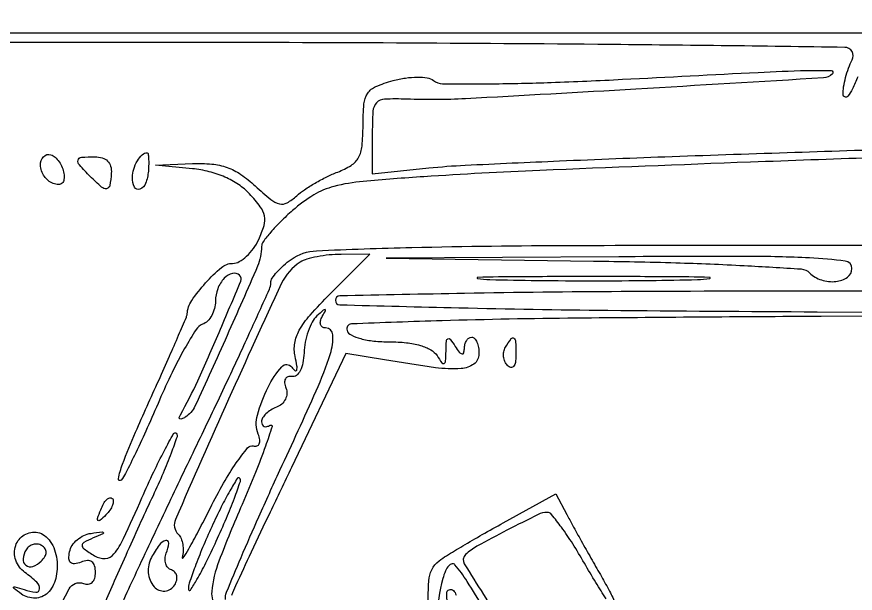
# Model space of a CAD drawing. Extents: x 0 to 960, y 2 to 508.
# Drawn here: x 374.5 to 465.4, y 348.2 to 410.8 of the extents above; entities that cross this region are included whole.
import ezdxf

# ---------------------------------------------------------------- set-up
doc = ezdxf.new("R2010")
doc.units = 0
doc.header["$MEASUREMENT"] = 0
doc.layers.get('0').update_dxf_attribs({"linetype": 'CONTINUOUS'})

msp = doc.modelspace()

# ---------------------------------------------------------------- linework, layer by layer
for points in [[(950.435205, 17.497208, 0.000014), (841.980241, 17.749425, 0.000448), (702.642048, 17.944951, 0.000127), (485.936462, 18), (20.872924, 18)], [(35, 483), (493.25, 483.195646, 0.000139), (665.793784, 483.317409, 0.000275), (802.789062, 483.527716, 0.00022)], [(528.327407, 270.897244, 0.00005), (624.844188, 271.243001, 0.000026), (722.113458, 271.606143, 0.197976)], [(465.658482, 404.25, -0.016422), (465.053505, 402.916913, -0.058659), (464.544287, 402.13294, -0.319983), (464.239157, 402.052361, -0.304205), (464.051528, 402.315741, -0.046599), (464.105656, 403.150413, -0.024665), (464.319222, 404.166297, -0.024324), (464.642462, 405.192435, -0.034412), (465.035184, 406.065741, 0.561836), (464.229032, 407.434168, 0.00145), (437.445228, 407.748976, 0.002095), (390.897861, 407.965973, 0.000118), (246.535184, 408)], [(615.383203, 80.000173, -0.000023), (732.426715, 80.015952, -0.001336)], [(480.212738, 395.891819, 0.001239), (454.004922, 394.981091, 0.001142), (431.170424, 394.078727, 0.005969), (418.606483, 393.403153, 0.005739), (412.008958, 392.89324, 0.040776), (408.849465, 392.350505, 0.073675), (406.652271, 391.424888, 0.043713), (404.356483, 389.739847, 0.015182), (403.070993, 388.540139, 0.020361), (401.985967, 387.372694, 0.017962), (401.176361, 386.355373, 0.160422), (401, 385.81984, -0.101888), (400.565545, 383.709956, -0.003718), (397.258393, 376.174913, -0.00282), (393.781475, 368.526434, -0.147281), (392.718444, 367.325989, -0.037338), (392.351383, 367.13539, -0.224504), (392.142209, 367.143215, -0.351651), (392.076319, 367.292592, -0.062932), (392.199611, 367.595492, 0.019931), (394.082512, 371.280313, 0.007751), (396.401608, 376.514953, 0.001883), (398.74327, 382.088062, 0.303704), (398.619154, 382.71418, 0.26677), (397.84136, 382.924425, 0.141477), (396.956577, 382.395879, 0.097293), (396.247693, 381.258247, 0.091069), (396, 379.909598, -0.065212), (395.895998, 379.11558, -0.061805), (395.590554, 378.359494, -0.06641), (395.139269, 377.753388, -0.108359), (394.606141, 377.402357, 0.160175), (393.902961, 376.828986, 0.013053), (392.658878, 374.767503, 0.016495), (391.291594, 372.16595, 0.011922), (389.934495, 369.183741, -0.004733), (388.614037, 366.167766, -0.006364), (387.357748, 363.463349, -0.004498), (386.258781, 361.226116, -0.065688), (385.765443, 360.5, -0.762854), (385.477472, 360.642863, -0.04191), (385.928133, 362.228859, -0.01303), (387.344341, 365.706928, -0.003239), (389.846408, 371.321532, 0.002128), (391.017727, 373.934335, 0.003239), (392.010697, 376.214567, 0.001197), (392.84725, 378.183136, 0.081648), (392.931851, 378.534155, -0.130964), (393.428533, 379.965446, -0.034776), (394.931059, 381.885584, -0.033196), (396.65399, 383.559336, -0.176752), (397.86501, 384.007802, 0.12809), (398.578365, 384.197237, 0.056778), (399.372603, 384.773644, 0.050968), (400.120556, 385.613261, 0.047873), (400.701298, 386.603969, 0.037236), (401.264979, 388.101094, 0.122032), (401.309873, 389.149585, 0.110948), (400.859669, 390.154843, 0.028052), (399.701298, 391.535297, 0.056019), (398.50954, 392.548596, 0.044341), (397.027608, 393.366082, 0.041803), (395.331018, 393.95084, 0.037638), (393.5, 394.271027), (389.5, 394.663794), (393.510218, 394.831897, -0.033556), (395.60789, 394.779039, -0.062679), (397.264161, 394.413053, -0.064267), (398.750862, 393.655936, -0.037088), (400.32272, 392.401576, 0.015022), (402.007987, 390.930539, 0.113941), (402.94661, 390.4647, 0.188448), (403.767707, 390.579362, 0.056131), (404.814332, 391.331973, -0.035286), (405.656946, 391.992736, -0.017229), (406.814695, 392.718628, -0.016997), (408.076042, 393.393977, -0.023571), (409.25183, 393.905646, 0.048402), (410.718423, 394.632357, 0.12944), (411.512708, 395.473809, 0.101669), (411.895821, 396.727927, 0.023464), (412, 398.946657, -0.021658), (412.10179, 401.295506, -0.125945), (412.508462, 402.455516, -0.147316), (413.390774, 403.184477, -0.033299), (415.25, 403.824238, -0.029285), (416.611743, 404.109195, -0.036759), (417.897377, 404.204822, -0.041061), (418.968209, 404.117553, -0.124632), (419.632901, 403.827569, 0.164657), (420.616788, 403.487289, 0.003326), (425.947208, 403.487615, 0.007235), (432.390794, 403.624121, 0.004186), (440.132901, 403.965177, -0.000435), (454.825601, 404.722903, -0.006219), (460.066652, 404.923297, -0.013425), (462.738464, 404.92044, -0.65813), (462.885157, 404.551823, -0.183277), (461.927162, 404.12071, -0.000253), (441.586763, 402.902262, -0.001485), (423.122326, 401.860591, -0.022851), (416.75, 401.811583, 0.018291), (414.339171, 401.815019, 0.197408), (413.468921, 401.421203, 0.176692), (413.075487, 400.506648, 0.014123), (413, 397.834625), (413, 393.715087), (419.11685, 394.354425, -0.014146), (423.073112, 394.655091, -0.001192), (433.298292, 395.11735, -0.001583), (445.500941, 395.601154, -0.001223), (458.804479, 396.053825, 0.001152), (471.725462, 396.491642, 0.001861)], [(385.068395, 345.381146, -0.001546), (387.800622, 351.280869, -0.00158), (390.969649, 358.013095, -0.001586), (394.177248, 364.716787, 0.002201), (397.175577, 371.002983, 0.003414), (399.702067, 376.456743, 0.001065), (401.847297, 381.198422, 0.106079), (402, 381.910083, -0.146478), (402.14297, 382.387639, -0.03461), (402.652861, 383.057024, -0.032728), (403.371752, 383.775639, -0.027197), (404.222506, 384.443296, -0.142017), (406.956078, 385.37615, -0.005992), (417.303479, 385.735725, -0.005076), (434.576824, 385.953399, -0.000612), (472.628887, 386, 0.000389), (516.447721, 386.034074, 0.007224)], [(494.370356, 380.952919, 0.000775), (464, 381, 0.00122), (439.992695, 380.941402, 0.003325), (423, 380.745455, 0.000613), (409.47306, 380.482922, 0.408184), (409, 380, 0.406503), (409.469575, 379.517863, 0.000664), (422.3727, 379.194307, 0.003482), (438.54623, 378.922919, 0.001301), (461.25, 378.759198), (513.5, 378.518396), (461.669681, 378.250156, 0.000964), (435.128757, 378.061651, 0.00508), (420.567842, 377.782202, 0.002544), (410.744822, 377.443796, 0.501697), (410.262679, 376.740958, 0.198897), (410.701174, 376.242426, 0.048564), (411.746858, 375.849229, 0.040392), (413.177616, 375.586106, 0.025289), (414.878995, 375.5, -0.026644), (416.705209, 375.402616, -0.044355), (418.215499, 375.104001, -0.055295), (419.35047, 374.631708, -0.126173), (420.020684, 374, 0.016709), (420.54798, 373.224873, 0.368455), (420.794659, 373.166078, 0.265302), (420.958386, 373.415933, 0.011529), (421, 374.5, -0.011695), (421.042129, 375.588048, -0.267377), (421.207999, 375.838687, -0.363403), (421.459078, 375.778975, -0.016614), (422, 375, 0.021149), (422.440231, 374.378141, 0.167501), (422.730859, 374.1875, 0.405416), (422.918023, 374.295085, 0.066727), (422.984687, 374.75, -0.060885), (423.04906, 375.22799, -0.078764), (423.226305, 375.632812, -0.096093), (423.484826, 375.903998, -0.155666), (423.785714, 376, -0.214593), (424.086261, 375.864783, -0.079741), (424.340625, 375.464515, -0.060653), (424.513844, 374.87502, -0.041183), (424.571429, 374.177071, -0.239351), (424.020492, 373.092109, -0.14321), (422.629042, 372.589567, -0.049828), (419.853234, 372.693634, -0.00745), (414.325954, 373.540005), (410.151909, 374.242963), (404.23053, 361.871481, 0.000869), (401.92017, 357.022845, 0.001226), (399.879466, 352.693498, 0.000703), (398.171232, 349.032924, 0.017199), (397.733523, 348, -0.024214)], [(397.078947, 347.570731, -0.11677), (397.201106, 348.333091, -0.002147), (398.784932, 352.124908, -0.005172), (400.704739, 356.538316, -0.003418), (402.997416, 361.570731, 0.003404), (406.917232, 370.174053, 0.027667), (408.463278, 374.21531, 0.089673), (408.731308, 376.246477, 0.40032), (407.940983, 377, -0.144512), (407.596402, 377.101717, -0.182297), (407.400358, 377.367188, -0.132257), (407.395318, 377.771491, -0.065956), (407.587687, 378.25, 0.009537), (407.934145, 378.891957, 0.533146), (407.878705, 378.992529, 0.206415), (407.691706, 378.930612, 0.004945), (406.998329, 378.301624, 0.085103), (406.493844, 377.643985, 0.037174), (406.053826, 376.632294, 0.035401), (405.736059, 375.462149, 0.039555), (405.601624, 374.301624, -0.038563), (405.476964, 373.206498, -0.071048), (405.185055, 372.360595, -0.106756), (404.771413, 371.85619, -0.21964), (404.285988, 371.738004, 0.122011), (403.854547, 371.716747, 0.202405), (403.57822, 371.488004, 0.14988), (403.500174, 371.064813, 0.062892), (403.639742, 370.496433, -0.103402), (403.740311, 369.874585, -0.103747), (403.583126, 369.265332, -0.099451), (403.186072, 368.751077, -0.087382), (402.603754, 368.401441, 0.048166), (401.990266, 368.095449, 0.053808), (401.471103, 367.687143, 0.061124), (401.116099, 367.243396, 0.139049), (401, 366.833994, 0.114605), (401.073595, 366.517131, 0.184974), (401.274006, 366.330969, 0.156728), (401.576196, 366.30923, 0.078778), (401.932786, 366.45846, -0.694783), (402.134737, 366.301447, -0.009006), (401.422627, 364.170483, -0.011297), (400.347465, 361.340797, -0.005883), (398.886204, 357.86006, 0.010792), (396.37889, 351.719429, 0.067148), (395.599006, 348.418041, 0.204169), (396.13492, 346.715301, 0.214712)], [(373.800143, 336.717882, -0.003372), (380.138065, 348.704835, -0.377571), (381.699859, 349.284933, 0.118876), (382.212686, 349.218009, 0.162589), (382.633133, 349.410444, 0.134219), (382.907333, 349.85531, 0.071502), (383, 350.5, 0.06697), (382.903552, 351.216853, 0.173842), (382.608638, 351.637265, 0.177221), (382.118362, 351.769807, 0.070024), (381.427351, 351.610496, -0.056211), (380.719192, 351.426575, -0.224167), (380.301804, 351.555343, -0.209011), (380.117599, 351.969586, -0.049185), (380.188835, 352.742023, -0.097849), (380.465501, 353.424127, -0.070734), (381.008942, 354.041691, -0.068182), (381.726409, 354.503357, -0.077421), (382.511484, 354.730028, -0.002634), (383.714977, 354.876708, -0.319194), (383.843543, 354.80615, -0.423404), (383.800814, 354.689133, -0.003099), (382.753725, 354.229732, 0.019475), (381.729827, 353.739925, 0.298002), (381.548554, 353.413104, 0.226415), (381.756761, 353.047906, 0.012268), (382.894689, 352.297841, 0.156995), (384.047938, 352.007296, 0.20804), (384.99974, 352.496631, 0.062767), (386.048484, 354.168206, 0.005949), (388.0356, 358.581651, -0.006952), (389.316332, 361.411011, -0.01208), (390.46804, 363.717445, -0.006201), (391.467077, 365.547546, -0.496729), (391.747259, 365.586075, -0.285886), (391.836254, 365.203367, -0.006859), (391.196766, 363.407871, -0.012943), (390.337464, 361.26738, -0.008174), (389.230112, 358.814044, 0.002825), (387.921752, 355.996173, 0.001858), (386.446398, 352.739125, 0.001869), (385.034188, 349.558616, 0.003605), (383.931485, 347, -0.005457)], [(418.989941, 342.252252, -0.013774), (419.13657, 349.576088, -0.216642), (420.25, 351.745131, -0.029738), (421.041268, 352.298629, -0.003841), (422.810268, 353.366859, -0.004472), (424.93243, 354.600676, -0.003719), (427.210487, 355.875665), (432.920974, 359.016178), (434.097856, 356.758089, 0.005449), (434.714531, 355.60569, 0.001768), (435.650964, 353.914876, 0.001762), (436.705158, 352.042737, 0.001981), (437.73239, 350.25, -0.008645), (438.637986, 348.619551, -0.015567), (439.314879, 347.248438, -0.010989)], [(438.375643, 347.615625, -0.010453), (437.243828, 349.391885, -0.006682), (436, 351.5, 0.011464), (434.729218, 353.607485, 0.017089), (433.514329, 355.384375, 0.012208), (432.443988, 356.768339, 0.225742), (431.957026, 357, 0.115681), (430.992015, 356.773705, 0.004212), (427.605893, 355.057506, 0.006196), (424.354066, 353.323373, 0.062755), (423.115708, 352.424912, 0.357093), (422.982264, 351.41861, 0.003506), (427.141244, 344.8016, 0.005447)], [(426.927365, 343.612254, 0.00213), (423.286628, 349.517713, 0.038055), (421.96768, 351.316087, 0.27565), (421.649687, 351.422873, 0.160133), (421.291208, 351.212097, 0.079566), (420.935126, 350.64778, 0.035624), (420.647568, 349.816087, 0.058952), (420.035595, 345.592619, 0.02071)], [(421.501461, 341.863652, -0.010717), (421.067916, 348.206598, -0.685241), (421.802234, 348.5311, -0.14211), (422.082058, 348.022599, -0.014833)]]:
    msp.add_lwpolyline(points, format="xyb")
for points in [[(5.998407, 426.25), (5.996813, 402.5), (14.248407, 402.5), (22.5, 402.5), (22.753164, 248.25), (23.006328, 94), (14.503164, 94), (6, 94), (6, 75.513061), (6, 57.026122), (16.25, 57.412259, -0.009139), (24.444737, 57.571062, -0.000017), (159.275, 57.714579, -0.000125), (310.797984, 57.832731, -0.000078), (488.75, 57.899198), (951, 58), (951, 254), (951, 450), (478.5, 450), (6, 450)], [(379.563981, 393.76503, -0.06389), (379.575866, 393.109275, -0.179051), (379.373544, 392.704816, -0.201006), (378.976925, 392.557383, -0.081574), (378.401354, 392.676228, -0.156239), (377.451039, 393.439036, -0.127601), (377.025762, 394.67814, -0.213299), (377.347412, 395.577366, -0.289919), (378.162627, 395.779124, -0.101959), (378.625209, 395.511208, -0.05875), (379.053858, 395.027623, -0.05515), (379.386215, 394.415902, -0.060518)], [(384.708905, 393.785714, -0.024798), (384.540248, 392.440998, -0.320626), (384.199228, 392.106397, -0.224618), (383.660109, 392.26525, -0.014239), (382.428571, 393.428571, -0.013858), (381.246672, 394.677867, -0.2437), (381.112071, 395.200887, -0.325921), (381.46859, 395.510109, -0.02109), (382.921709, 395.571429, -0.072901), (383.727154, 395.453366, -0.124105), (384.308199, 395.10662, -0.130683), (384.636636, 394.540786, -0.085511)], [(388.725047, 394, -0.070992), (388.434023, 392.679571, -0.214014), (387.800331, 392.039444, -0.398251), (387.227713, 392.274294, -0.106295), (387, 393.333333, -0.075306), (387.135193, 394.22587, -0.060325), (387.533068, 395.114055, -0.065997), (388.067433, 395.783759, -0.193753), (388.604518, 396, -0.377433), (388.704884, 395.911652, -0.016751), (388.751787, 395.4125, -0.02118), (388.763306, 394.766845, -0.012669)], [(405.179836, 384.132306, 0.143438), (403.175579, 381.850689, 0.003669), (397.431671, 369.276749, 0.002267), (391.662402, 356.240006, 0.308651), (391.965621, 354.634379, -0.099071), (392.2691, 354.179059, -0.055182), (392.454129, 353.535961, -0.051955), (392.501768, 352.816084, -0.057779), (392.395567, 352.128145, 0.846443), (392.508572, 352.075696, 0.020857), (393.108078, 353.034518, 0.009368), (394.133992, 354.919882, 0.003902), (395.450445, 357.5, -0.013832), (396.875905, 360.16184, -0.021666), (398.261075, 362.3583, -0.017306), (399.487898, 364.004072, -0.294118), (400.099414, 364.209106, 0.134676), (400.503571, 364.216846, 0.22256), (400.75432, 364.43894, 0.142301), (400.809028, 364.873477, 0.052283), (400.647286, 365.476775, -0.160501), (400.546917, 367.560975, -0.048075), (401.700408, 370.568392, -0.062809), (403.190743, 372.805001, -0.485169), (404.274472, 372.755271, 0.064829), (404.622949, 372.381948, 0.53468), (404.807389, 372.437325, 0.116803), (404.836746, 372.891458, 0.012683), (404.633683, 373.928516, -0.097109), (404.598023, 375.348196, -0.085754), (405.091677, 376.745572, -0.05364), (406.258334, 378.387188, -0.015092), (408.415358, 380.678516), (412.736842, 385), (409.618421, 384.984687, 0.023655), (408.327692, 384.917234, 0.022558), (407.028238, 384.727984, 0.023167), (405.897403, 384.455973, 0.070795)], [(436.969336, 384.261247, -0.003741), (445.923183, 384.074711, -0.006561), (453.327712, 383.767737, -0.00259), (459.495708, 383.398856, -0.182095), (460.419336, 382.980664, 0.120088), (461.695523, 382.204591, 0.102265), (463.26654, 382.041383, 0.129436), (464.516946, 382.508826, 0.243553), (465, 383.441681, 0.378432), (464.284392, 384.251766, 0.018256), (460.399366, 384.59133, 0.012534), (453.696295, 384.763002, 0.001729), (439.75, 384.722264), (414.5, 384.561166)], [(425.75, 382.253493, 0.004465), (430.871383, 382.15404, 0.002621), (437, 382.121907, 0.002621), (443.128617, 382.15404, 0.004465), (448.25, 382.253493, 0.028886), (449.592265, 382.369353, 0.917402), (449.585938, 382.478783, 0.005908), (445.068294, 382.55347, 0.001179), (437, 382.572488, 0.001179), (428.931706, 382.55347, 0.005908), (424.414062, 382.478783, 0.917402), (424.407735, 382.369353, 0.028886)], [(428.571429, 374.014286, -0.037548), (428.515007, 373.264011, -0.135981), (428.321429, 372.831029, -0.282794), (428.028511, 372.731066, -0.141706), (427.672847, 372.927153, -0.091551), (427.380187, 373.352368, -0.076786), (427.235589, 373.881122, -0.076639), (427.257168, 374.429833, -0.090569), (427.446149, 374.912868, -0.018728), (428.073167, 375.84726, -0.427566), (428.36139, 375.886183, -0.218731), (428.544594, 375.522161, -0.008897)], [(395.602626, 355.443198, 0.007946), (394.611224, 353.183486, 0.010556), (393.786286, 351.096559, 0.008086), (393.165826, 349.337822, 0.097433), (393.074092, 348.629157, 0.71289), (393.278986, 348.573195, 0.019579), (393.991638, 349.710853, 0.015056), (394.957039, 351.51924, 0.007189), (396.093609, 353.89715, 0.007351), (397.19259, 356.379441, 0.011691), (398.051354, 358.537598, 0.005663), (398.703493, 360.357967, 0.287033), (398.622143, 360.71119, 0.48325), (398.366388, 360.68167, 0.008774), (397.563192, 359.335685, 0.014483), (396.630719, 357.593784, 0.008301)], [(384.124088, 356.733333, -0.011214), (383.463552, 356.106486, -0.400052), (383.270328, 356.111181, -0.286372), (383.21821, 356.336218, -0.008399), (383.564293, 357.293128, -0.036269), (383.866277, 357.940734, -0.070189), (384.210949, 358.395085, -0.120343), (384.538684, 358.59249, -0.278911), (384.806872, 358.526461, -0.20742), (384.927901, 358.220211, -0.082976), (384.837219, 357.768815, -0.063152), (384.558688, 357.246577, -0.043285)], [(378.800558, 351.905854, -0.087293), (378.679105, 349.8156, -0.141872), (377.810917, 348.278125, -0.188606), (376.455852, 347.701931, -0.162607), (374.966462, 348.151535, -0.004451), (374.143627, 348.744528, -0.386812), (374.1158, 348.882325, -0.344357), (374.255907, 348.936443, -0.00414), (375.25, 348.625717, 0.051169), (376.536132, 348.352956, 0.431884), (376.938396, 348.697764, 0.220941), (376.644019, 349.417773, 0.029112), (375.33752, 350.49515, -0.151705), (374.361106, 351.811211, -0.164602), (374.343735, 353.401979, -0.183215), (375.276313, 354.560489, -0.181463), (376.746976, 354.815356, -0.114845), (377.466183, 354.497527, -0.078002), (378.092055, 353.852476, -0.068496), (378.55618, 352.956259, -0.056299)], [(389.056197, 352.105005, 0.145931), (388.719483, 350.457332, 0.155978), (389.355366, 348.943617, 0.243897), (390.511762, 348.474772, 0.235186), (391.588023, 349.142425, 0.080404), (391.796147, 349.644292, 0.112759), (391.800053, 350.127715, 0.130377), (391.600012, 350.515947, 0.129205), (391.233228, 350.755591, -0.131237), (390.848567, 351.009114, -0.105844), (390.603412, 351.44111, -0.092596), (390.537123, 351.988068, -0.075732), (390.663166, 352.564608, 0.06379), (390.93395, 353.675938, 0.533696), (390.606246, 353.953032, 0.168899), (389.896289, 353.453431, 0.0329)], [(375.468963, 352.949781, 0.116221), (375.141241, 351.967994, 0.258096), (375.448742, 351.268926, 0.251496), (376.214666, 351.146534, 0.113251), (377.103799, 351.703799, 0.053431), (377.515485, 352.214314, 0.136091), (377.655459, 352.664644, 0.169261), (377.531428, 353.059296, 0.094625), (377.156231, 353.403444, 0.105525), (376.716563, 353.560607, 0.099247), (376.240657, 353.529717, 0.096292), (375.801911, 353.315254, 0.09291)]]:
    msp.add_lwpolyline(points, format="xyb", close=True)
msp.add_lwpolyline([(929, 234.5), (929, 60), (477.5, 60), (26, 60), (26, 234.5), (26, 409), (477.5, 409), (929, 409)], close=True)

doc.saveas('drawing.dxf')
